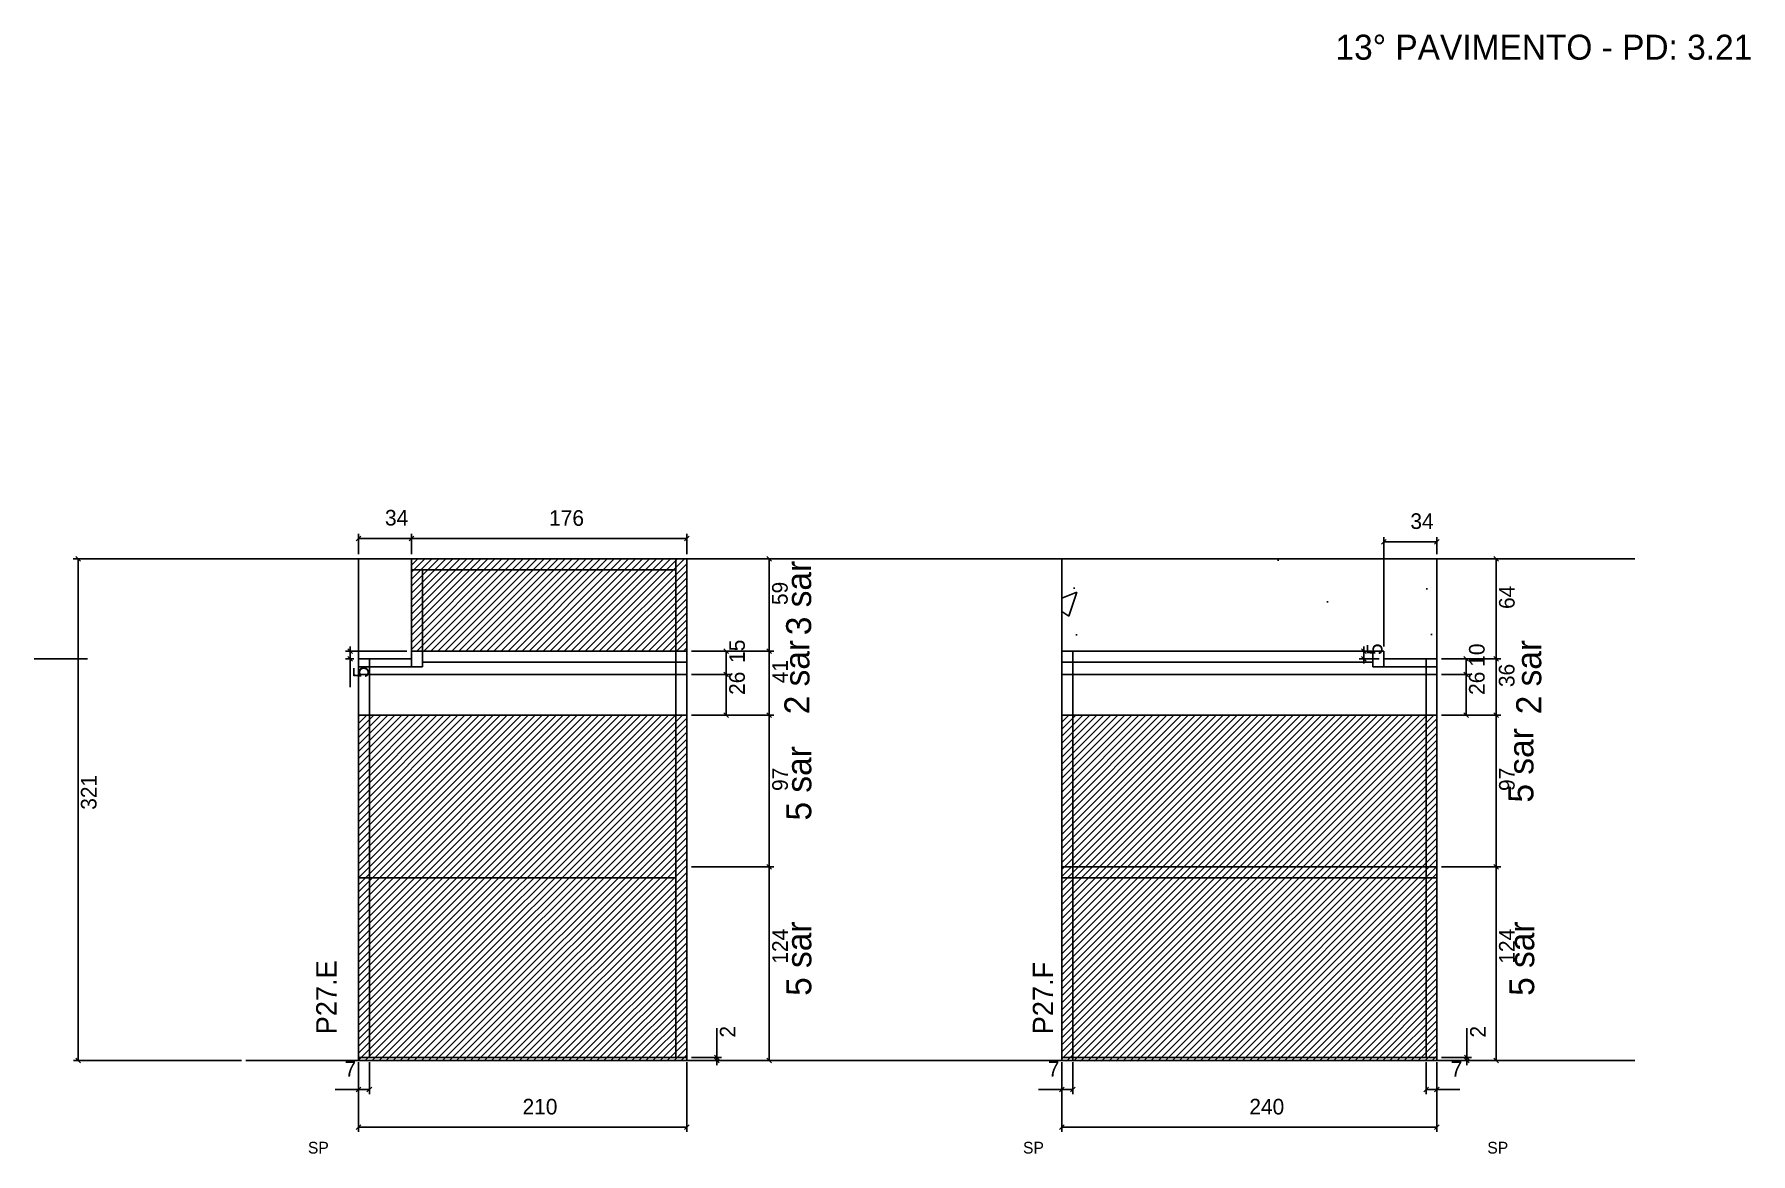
# Model space of a CAD drawing. Header units: metres. Extents: x 4937 to 9017, y 4087 to 4819.
# Drawn here: x 7919 to 9017, y 4088 to 4805 of the extents above; entities that cross this region are included whole.
import ezdxf

# ---------------------------------------------------------------- set-up
doc = ezdxf.new("R2010")
doc.units = ezdxf.units.M
for name, color, linetype in [('COTA', 7, 'Continuous'), ('Hachura', 7, 'Continuous'), ('NIVEL 2° PAV.', 7, 'Continuous'), ('NOMENCLATURA', 7, 'Continuous'), ('Nível', 7, 'Continuous'), ('Painéis', 7, 'Continuous'), ('SARR_2.2x7', 7, 'Continuous'), ('texto', 7, 'Continuous'), ('Texto Seção', 7, 'Continuous')]:
    doc.layers.add(name, color=color, linetype=linetype)

msp = doc.modelspace()

# ---------------------------------------------------------------- hatches: boundary and pattern name
at = {"layer": 'COTA'}
h = msp.add_hatch(dxfattribs=at)
h.set_pattern_fill('AR-CONC')
h.paths.add_polyline_path([(8160.2, 4404.8), (8126.2, 4404.8), (8126.2, 4468.8), (8160.2, 4468.8), (8160.2, 4404.8)])
h = msp.add_hatch(dxfattribs=at)
h.set_pattern_fill('AR-CONC')
h.paths.add_polyline_path([(8576.1, 4409.8), (8782.1, 4409.8), (8782.1, 4404.8), (8816.1, 4404.8), (8816.1, 4468.8), (8576.1, 4468.8), (8576.1, 4409.8)])
at = {"layer": 'Hachura'}
h = msp.add_hatch(dxfattribs=at)
h.set_pattern_fill('ANSI31')
h.paths.add_polyline_path([(8336.2, 4468.8), (8160.2, 4468.8), (8160.2, 4409.8), (8336.2, 4409.8), (8336.2, 4468.8)])
h = msp.add_hatch(dxfattribs=at)
h.set_pattern_fill('ANSI31')
h.paths.add_polyline_path([(8336.2, 4271.8), (8126.2, 4271.8), (8126.2, 4147.8), (8336.2, 4147.8), (8336.2, 4271.8)])
h.paths.add_polyline_path([(8126.2, 4271.8), (8336.2, 4271.8), (8336.2, 4368.8), (8126.2, 4368.8), (8126.2, 4271.8)])
h = msp.add_hatch(dxfattribs=at)
h.set_pattern_fill('ANSI31')
h.paths.add_polyline_path([(8816.1, 4368.8), (8576.1, 4368.8), (8576.1, 4147.3), (8816.1, 4148.3), (8816.1, 4368.8)])

# ---------------------------------------------------------------- linework, layer by layer
at = {"layer": 'COTA', "color": 0, "lineweight": 25}
for p, q in [((8127.7, 4483.4), (8124.7, 4480.4)), ((8161.7, 4483.4), (8158.7, 4480.4)), ((8158.7, 4480.4), (8161.7, 4483.4)), ((8334.7, 4480.4), (8337.7, 4483.4)), ((8390.5, 4467.3), (8387.5, 4470.3)), ((8855.4, 4467.3), (8852.4, 4470.3)), ((8387.5, 4411.3), (8390.5, 4408.3)), ((8852.4, 4406.3), (8855.4, 4403.3)), ((8390.5, 4367.3), (8387.5, 4370.3)), ((8855.4, 4367.3), (8852.4, 4370.3)), ((8390.5, 4270.3), (8387.5, 4273.3)), ((8387.5, 4273.3), (8390.5, 4270.3)), ((8855.4, 4270.3), (8852.4, 4273.3)), ((8852.4, 4273.3), (8855.4, 4270.3)), ((8353.9, 4151.3), (8356.9, 4148.3)), ((8833.8, 4151.3), (8836.8, 4148.3)), ((8356.9, 4146.3), (8353.9, 4149.3)), ((8387.5, 4149.3), (8390.5, 4146.3)), ((8836.8, 4146.3), (8833.8, 4149.3)), ((8852.4, 4149.3), (8855.4, 4146.3)), ((8127.7, 4130.8), (8124.7, 4127.8)), ((8131.7, 4127.8), (8134.7, 4130.8)), ((8577.6, 4130.8), (8574.6, 4127.8)), ((8581.6, 4127.8), (8584.6, 4130.8)), ((8810.6, 4130.8), (8807.6, 4127.8)), ((8814.6, 4127.8), (8817.6, 4130.8)), ((8127.7, 4106.7), (8124.7, 4103.7)), ((8334.7, 4103.7), (8337.7, 4106.7)), ((8577.6, 4106.7), (8574.6, 4103.7)), ((8814.6, 4103.7), (8817.6, 4106.7))]:
    msp.add_line(p, q, dxfattribs=at)
at = {"layer": 'COTA', "color": 4, "lineweight": 25}
for p, q in [((8126.2, 4471.8), (8126.2, 4484.9)), ((8126.2, 4481.9), (8160.2, 4481.9)), ((8160.2, 4471.8), (8160.2, 4484.9)), ((8160.2, 4471.8), (8160.2, 4484.9)), ((8336.2, 4481.9), (8160.2, 4481.9)), ((8336.2, 4471.8), (8336.2, 4484.9)), ((8339.2, 4468.8), (8392, 4468.8)), ((8389, 4409.8), (8389, 4468.8)), ((8819.1, 4468.8), (8856.9, 4468.8)), ((8853.9, 4404.8), (8853.9, 4468.8)), ((8339.2, 4409.8), (8392, 4409.8)), ((8819.1, 4404.8), (8856.9, 4404.8)), ((8339.2, 4368.8), (8392, 4368.8)), ((8389, 4271.8), (8389, 4368.8)), ((8819.1, 4368.8), (8856.9, 4368.8)), ((8853.9, 4368.8), (8853.9, 4271.8)), ((8339.2, 4271.8), (8392, 4271.8)), ((8339.2, 4271.8), (8392, 4271.8)), ((8389, 4147.8), (8389, 4271.8)), ((8819.1, 4271.8), (8856.9, 4271.8)), ((8819.1, 4271.8), (8856.9, 4271.8)), ((8853.9, 4147.8), (8853.9, 4271.8)), ((8355.4, 4149.8), (8355.4, 4168.6)), ((8835.3, 4149.8), (8835.3, 4168.6)), ((8126.2, 4146.8), (8126.2, 4102.2)), ((8126.2, 4144.8), (8126.2, 4126.3)), ((8133.2, 4146.8), (8133.2, 4126.3)), ((8336.2, 4146.8), (8336.2, 4102.2)), ((8339.2, 4149.8), (8358.4, 4149.8)), ((8339.2, 4147.8), (8358.4, 4147.8)), ((8339.2, 4147.8), (8392, 4147.8)), ((8355.4, 4147.8), (8355.4, 4149.8)), ((8355.4, 4147.8), (8355.4, 4144.8)), ((8576.1, 4146.8), (8576.1, 4102.2)), ((8576.1, 4144.8), (8576.1, 4126.3)), ((8583.1, 4146.8), (8583.1, 4126.3)), ((8809.1, 4146.8), (8809.1, 4126.3)), ((8816.1, 4146.8), (8816.1, 4102.2)), ((8816.1, 4144.8), (8816.1, 4126.3)), ((8819.1, 4149.8), (8838.3, 4149.8)), ((8819.1, 4147.8), (8838.3, 4147.8)), ((8819.1, 4147.8), (8856.9, 4147.8)), ((8835.3, 4147.8), (8835.3, 4149.8)), ((8835.3, 4147.8), (8835.3, 4144.8)), ((8126.2, 4129.3), (8111.4, 4129.3)), ((8133.2, 4129.3), (8126.2, 4129.3)), ((8576.1, 4129.3), (8561.3, 4129.3)), ((8583.1, 4129.3), (8576.1, 4129.3)), ((8809.1, 4129.3), (8816.1, 4129.3)), ((8816.1, 4129.3), (8830.8, 4129.3)), ((8336.2, 4105.2), (8126.2, 4105.2)), ((8816.1, 4105.2), (8576.1, 4105.2))]:
    msp.add_line(p, q, dxfattribs=at)
at = {"layer": 'COTA', "color": 241, "lineweight": 25}
for p, q in [((8126.2, 4404.8), (8126.2, 4468.8)), ((8160.2, 4468.8), (8126.2, 4468.8)), ((8816.1, 4468.8), (8576.1, 4468.8)), ((8576.1, 4409.8), (8576.1, 4468.8)), ((8816.1, 4404.8), (8816.1, 4468.8))]:
    msp.add_line(p, q, dxfattribs=at)
at = {"layer": 'NIVEL 2° PAV.', "color": 4, "lineweight": 25}
for p, q in [((7943.7, 4468.8), (7949.9, 4468.8)), ((7946.9, 4147.8), (7946.9, 4468.8)), ((8051.4, 4147.8), (7943.9, 4147.8))]:
    msp.add_line(p, q, dxfattribs=at)
at = {"layer": 'NIVEL 2° PAV.', "color": 0, "lineweight": 25}
for p, q in [((7948.4, 4467.3), (7945.4, 4470.3)), ((7945.4, 4149.3), (7948.4, 4146.3))]:
    msp.add_line(p, q, dxfattribs=at)
at = {"layer": 'Nível', "color": 4, "lineweight": 25}
for p, q in [((7949.9, 4468.8), (8942.7, 4468.8)), ((8054.2, 4147.8), (8942.7, 4147.8))]:
    msp.add_line(p, q, dxfattribs=at)
at = {"layer": 'Painéis', "color": 0, "lineweight": 25}
for p, q in [((8783.6, 4481.3), (8780.6, 4478.3)), ((8814.6, 4478.3), (8817.6, 4481.3)), ((8119.4, 4411.3), (8122.4, 4408.3)), ((8122.4, 4403.3), (8119.4, 4406.3)), ((8363, 4408.3), (8360, 4411.3)), ((8390.5, 4408.3), (8387.5, 4411.3)), ((8767.8, 4411.3), (8770.8, 4408.3)), ((8770.8, 4403.3), (8767.8, 4406.3)), ((8836.2, 4403.3), (8833.2, 4406.3)), ((8855.4, 4403.3), (8852.4, 4406.3)), ((8363, 4393.3), (8360, 4396.3)), ((8360, 4396.3), (8363, 4393.3)), ((8836.2, 4393.3), (8833.2, 4396.3)), ((8833.2, 4396.3), (8836.2, 4393.3)), ((8360, 4370.3), (8363, 4367.3)), ((8387.5, 4370.3), (8390.5, 4367.3)), ((8833.2, 4370.3), (8836.2, 4367.3)), ((8852.4, 4370.3), (8855.4, 4367.3))]:
    msp.add_line(p, q, dxfattribs=at)
at = {"layer": 'Painéis', "color": 4, "lineweight": 25}
for p, q in [((8782.1, 4412.8), (8782.1, 4482.8)), ((8782.1, 4479.8), (8816.1, 4479.8)), ((8816.1, 4471.8), (8816.1, 4482.8)), ((8157.2, 4409.8), (8117.9, 4409.8)), ((8123.2, 4404.8), (8117.9, 4404.8)), ((8120.9, 4409.8), (8120.9, 4412.8)), ((8120.9, 4409.8), (8120.9, 4404.8)), ((8120.9, 4404.8), (8120.9, 4386.7)), ((8339.2, 4409.8), (8392, 4409.8)), ((8339.2, 4409.8), (8364.5, 4409.8)), ((8361.5, 4394.8), (8361.5, 4409.8)), ((8389, 4368.8), (8389, 4409.8)), ((8779.1, 4409.8), (8766.3, 4409.8)), ((8779.1, 4404.8), (8766.3, 4404.8)), ((8769.3, 4409.8), (8769.3, 4412.8)), ((8769.3, 4404.8), (8769.3, 4409.8)), ((8769.3, 4404.8), (8769.3, 4401.8)), ((8819.1, 4404.8), (8856.9, 4404.8)), ((8819.1, 4404.8), (8837.7, 4404.8)), ((8834.7, 4394.8), (8834.7, 4404.8)), ((8853.9, 4368.8), (8853.9, 4404.8)), ((8339.2, 4394.8), (8364.5, 4394.8)), ((8339.2, 4394.8), (8364.5, 4394.8)), ((8361.5, 4394.8), (8361.5, 4368.8)), ((8819.1, 4394.8), (8837.7, 4394.8)), ((8819.1, 4394.8), (8837.7, 4394.8)), ((8834.7, 4394.8), (8834.7, 4368.8)), ((8339.2, 4368.8), (8392, 4368.8)), ((8339.2, 4368.8), (8364.5, 4368.8)), ((8819.1, 4368.8), (8856.9, 4368.8)), ((8819.1, 4368.8), (8837.7, 4368.8))]:
    msp.add_line(p, q, dxfattribs=at)
at = {"layer": 'Painéis', "color": 200, "lineweight": 25}
for p, q in [((8160.2, 4468.8), (8336.2, 4468.8)), ((8160.2, 4468.8), (8160.2, 4409.8)), ((8336.2, 4409.8), (8336.2, 4468.8)), ((7952.9, 4404.8), (7918.9, 4404.8)), ((8126.2, 4368.8), (8126.2, 4404.8)), ((8126.2, 4404.8), (8160.2, 4404.8)), ((8336.2, 4409.8), (8160.2, 4409.8)), ((8160.2, 4404.8), (8160.2, 4409.8)), ((8336.2, 4368.8), (8336.2, 4409.8)), ((8782.1, 4409.8), (8576.1, 4409.8)), ((8576.1, 4368.8), (8576.1, 4409.8)), ((8782.1, 4404.8), (8782.1, 4409.8)), ((8816.1, 4404.8), (8782.1, 4404.8)), ((8816.1, 4368.8), (8816.1, 4404.8)), ((8126.2, 4394.8), (8336.2, 4394.8)), ((8576.1, 4394.8), (8816.1, 4394.8)), ((8336.2, 4368.8), (8126.2, 4368.8)), ((8126.2, 4368.8), (8336.2, 4368.8)), ((8126.2, 4271.8), (8126.2, 4368.8)), ((8336.2, 4368.8), (8126.2, 4368.8)), ((8336.2, 4368.8), (8336.2, 4271.8)), ((8576.1, 4368.8), (8576.1, 4271.8)), ((8816.1, 4368.8), (8576.1, 4368.8)), ((8816.1, 4271.8), (8816.1, 4368.8)), ((8126.2, 4147.8), (8126.2, 4271.8)), ((8336.2, 4271.8), (8336.2, 4147.8)), ((8576.1, 4271.8), (8576.1, 4147.8)), ((8576.1, 4271.8), (8816.1, 4271.8)), ((8816.1, 4271.8), (8576.1, 4271.8)), ((8816.1, 4147.8), (8816.1, 4271.8)), ((8336.2, 4149.8), (8126.2, 4149.8)), ((8576.1, 4149.8), (8816.1, 4149.8))]:
    msp.add_line(p, q, dxfattribs=at)
for points in [[(8126.2, 4149.8), (8336.2, 4149.8), (8336.2, 4147.8), (8126.2, 4147.8)], [(8816.1, 4149.8), (8576.1, 4149.8), (8576.1, 4147.8), (8816.1, 4147.8)]]:
    msp.add_lwpolyline(points, close=True, dxfattribs=at)
at = {"layer": 'SARR_2.2x7', "color": 40, "lineweight": 25}
for p, q in [((8329.2, 4409.8), (8329.2, 4468.8)), ((8329.2, 4461.8), (8160.2, 4461.8)), ((8167.2, 4409.8), (8167.2, 4461.8)), ((8133.2, 4368.8), (8133.2, 4404.8)), ((8160.2, 4404.8), (8160.2, 4399.8)), ((8167.2, 4409.8), (8167.2, 4399.8)), ((8336.2, 4402.8), (8167.2, 4402.8)), ((8329.2, 4368.8), (8329.2, 4409.8)), ((8775.1, 4402.8), (8576.1, 4402.8)), ((8583.1, 4368.8), (8583.1, 4409.8)), ((8775.1, 4409.8), (8775.1, 4399.8)), ((8782.1, 4404.8), (8782.1, 4399.8)), ((8809.1, 4368.8), (8809.1, 4404.8)), ((8126.2, 4399.8), (8160.2, 4399.8)), ((8160.2, 4399.8), (8167.2, 4399.8)), ((8782.1, 4399.8), (8775.1, 4399.8)), ((8816.1, 4399.8), (8782.1, 4399.8)), ((8133.2, 4271.8), (8133.2, 4368.8)), ((8329.2, 4271.8), (8329.2, 4368.8)), ((8583.1, 4368.8), (8583.1, 4271.8)), ((8809.1, 4271.8), (8809.1, 4368.8)), ((8133.2, 4149.8), (8133.2, 4271.8)), ((8329.2, 4149.8), (8329.2, 4271.8)), ((8583.1, 4271.8), (8583.1, 4147.8)), ((8809.1, 4149.8), (8809.1, 4271.8)), ((8126.2, 4264.8), (8329.2, 4264.8)), ((8816.1, 4264.8), (8576.1, 4264.8))]:
    msp.add_line(p, q, dxfattribs=at)

# ---------------------------------------------------------------- texts
at = {"layer": 'COTA', "color": 240, "lineweight": 25}
for s, p in [('34', (8143.2, 4490.2)), ('176', (8248.2, 4490)), ('7', (8117.3, 4137.4)), ('7', (8567.2, 4137.4)), ('7', (8824.9, 4137.4)), ('210', (8231.2, 4113.3)), ('240', (8696.1, 4113.3))]:
    msp.add_text(s, height=10, dxfattribs=at).set_placement(p)
for s, p in [('59', (8400.8, 4439.3)), ('64', (8865.8, 4436.8)), ('97', (8400.9, 4320.3)), ('97', (8865.8, 4320.3)), ('124', (8400.9, 4209.8)), ('124', (8865.8, 4209.8)), ('2', (8367.4, 4162.5)), ('2', (8847.3, 4162.5))]:
    msp.add_text(s, height=10, rotation=90, dxfattribs=at).set_placement(p)
at = {"layer": 'NIVEL 2° PAV.', "color": 240, "lineweight": 25}
msp.add_text('321', height=10, rotation=90, dxfattribs=at).set_placement((7958.7, 4308.3))
at = {"layer": 'NOMENCLATURA', "color": 2, "lineweight": 25}
msp.add_text('13° PAVIMENTO - PD: 3.21', height=16, dxfattribs=at).set_placement((8751.2, 4788.3))
at = {"layer": 'NOMENCLATURA', "color": 7, "lineweight": 25}
for s, p in [('3 sar', (8415.8, 4420)), ('2 sar', (8414.7, 4369.4)), ('2 sar', (8882.8, 4369.4)), ('5 sar', (8877.8, 4312.9)), ('5 sar', (8415.9, 4301.4)), ('5 sar', (8415.9, 4189.2)), ('5 sar', (8878.3, 4189.2))]:
    msp.add_text(s, height=16, rotation=90, dxfattribs=at).set_placement(p)
at = {"layer": 'Painéis', "color": 240, "lineweight": 25}
msp.add_text('34', height=10, dxfattribs=at).set_placement((8799.1, 4488))
for s, p in [('15', (8373.4, 4402.3)), ('5', (8781.2, 4407.3)), ('10', (8846.6, 4399.8)), ('41', (8400.9, 4389.3)), ('5', (8132.8, 4392.7)), ('26', (8373.4, 4381.8)), ('26', (8846.6, 4381.8)), ('36', (8865.7, 4386.8))]:
    msp.add_text(s, height=10, rotation=90, dxfattribs=at).set_placement(p)
at = {"layer": 'texto', "color": 0, "lineweight": 25}
for p in [(8093.9, 4088.3), (8551.3, 4088.3), (8848.3, 4088.3)]:
    msp.add_text('SP', height=7.5, dxfattribs=at).set_placement(p)
at = {"layer": 'Texto Seção', "color": 7, "lineweight": 15}
for s, p in [('P27.E', (8112.2, 4164.6)), ('P27.F', (8570.6, 4164.6))]:
    msp.add_text(s, height=13, rotation=90, dxfattribs=at).set_placement(p)

doc.saveas('drawing.dxf')
